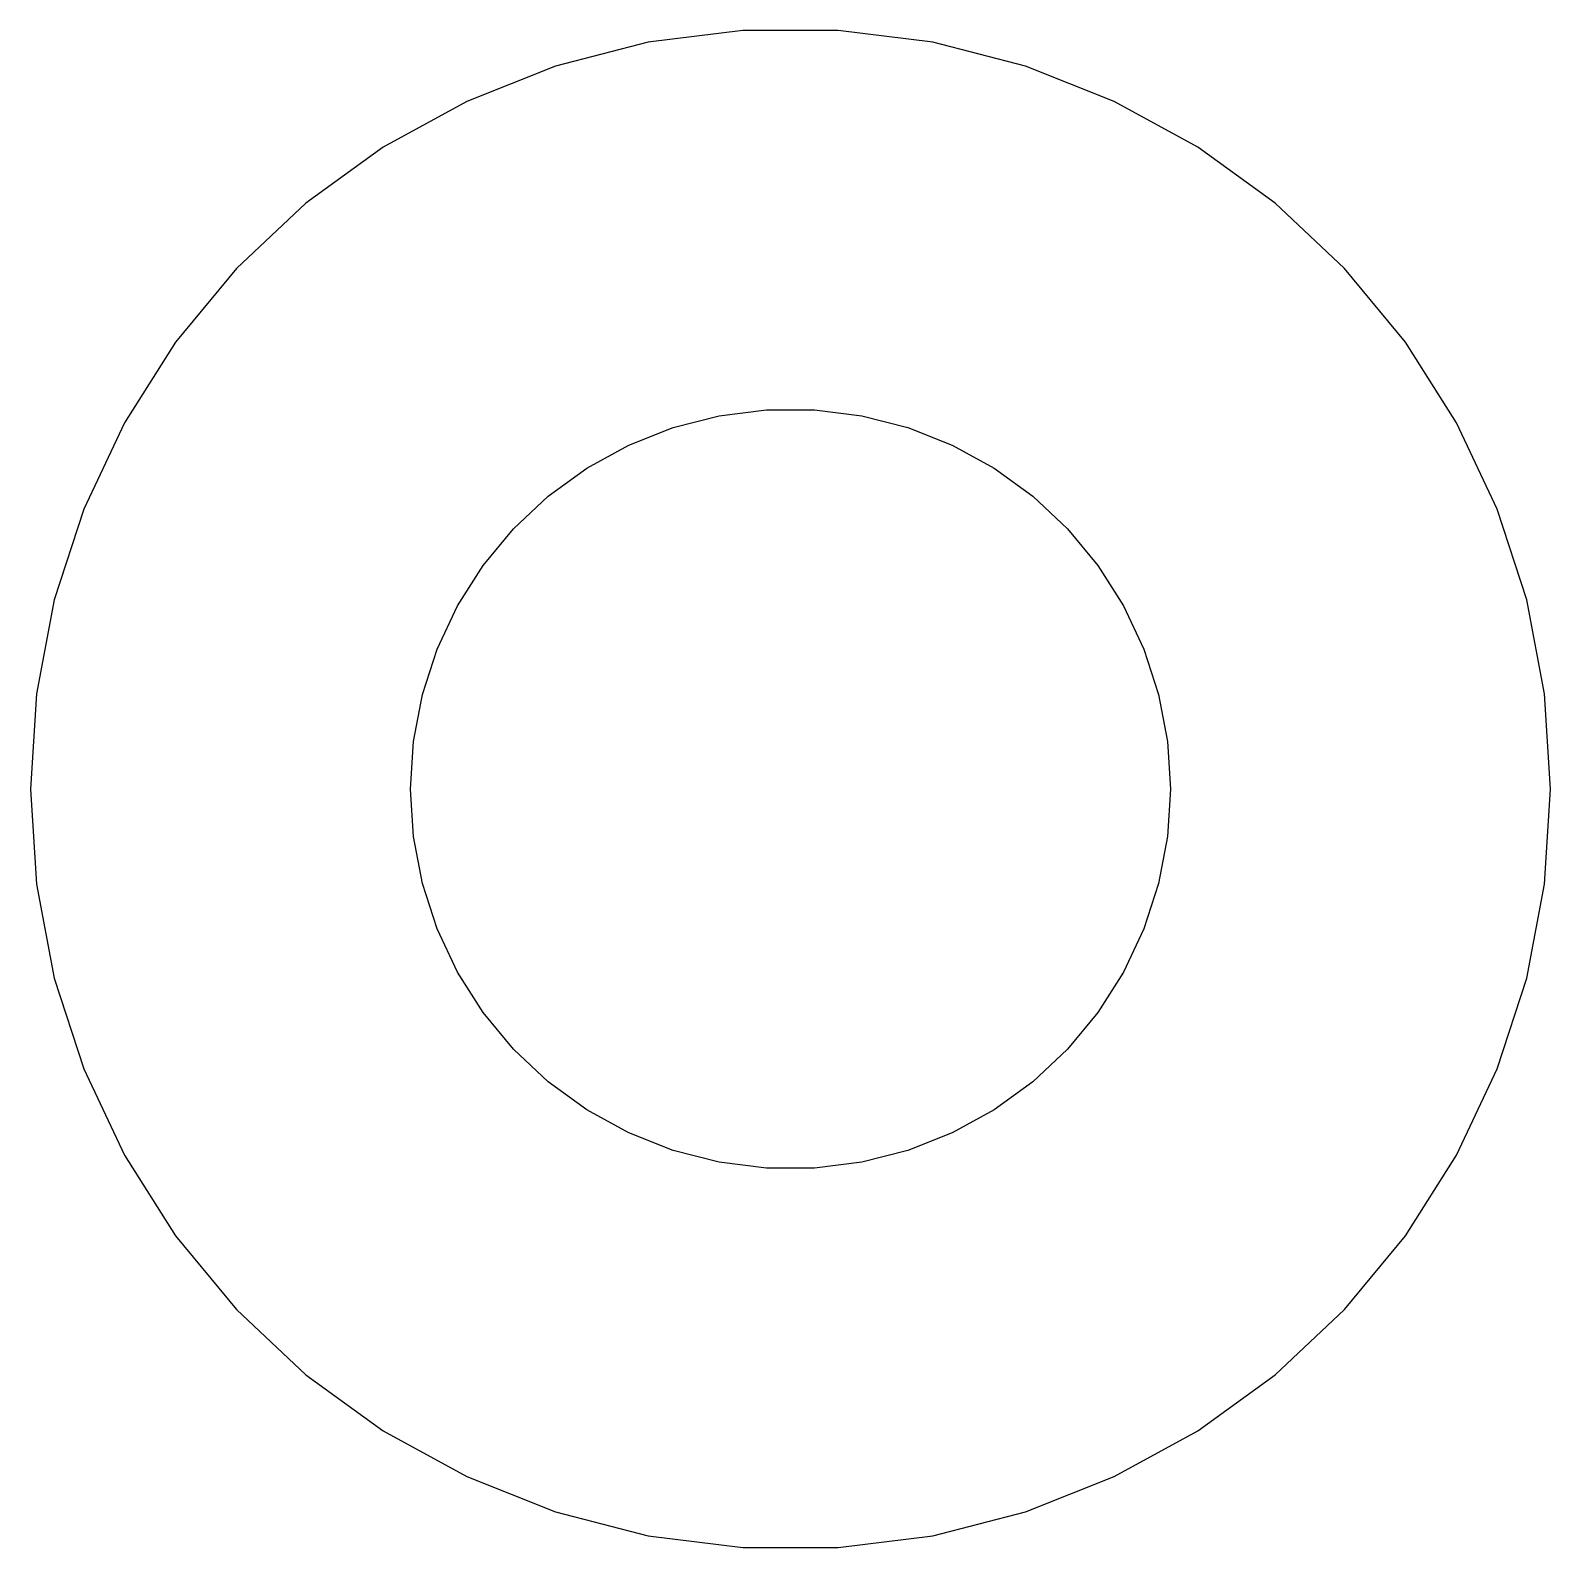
# Model space of a CAD drawing. Header units: metres. Extents: x -3 to 3, y 107 to 223.
# Drawn here: x -3 to 3, y 107.01 to 112.99 of the extents above.
import ezdxf

# ---------------------------------------------------------------- set-up
doc = ezdxf.new("R2010")
doc.units = ezdxf.units.M

msp = doc.modelspace()

# ---------------------------------------------------------------- linework, layer by layer
for p, q in [((-0.18837, 112.994), (-0.562134, 112.947)), ((0.18837, 112.994), (-0.18837, 112.994)), ((0.562134, 112.947), (0.18837, 112.994)), ((-0.562134, 112.947), (-0.927048, 112.853)), ((0.927048, 112.853), (0.562134, 112.947)), ((-0.927048, 112.853), (-1.27733, 112.714)), ((1.27733, 112.714), (0.927048, 112.853)), ((-1.27733, 112.714), (-1.60747, 112.533)), ((1.60747, 112.533), (1.27733, 112.714)), ((-1.60747, 112.533), (-1.91226, 112.312)), ((1.91226, 112.312), (1.60747, 112.533)), ((-1.91226, 112.312), (-2.1869, 112.054)), ((2.1869, 112.054), (1.91226, 112.312)), ((-2.1869, 112.054), (-2.42705, 111.763)), ((2.42705, 111.763), (2.1869, 112.054)), ((-2.42705, 111.763), (-2.62891, 111.445)), ((2.62891, 111.445), (2.42705, 111.763)), ((-0.281067, 111.473), (-0.094177, 111.497)), ((-0.094177, 111.497), (0.094177, 111.497)), ((0.094177, 111.497), (0.281067, 111.473)), ((-2.62891, 111.445), (-2.78932, 111.104)), ((-0.638657, 111.357), (-0.463516, 111.427)), ((-0.463516, 111.427), (-0.281067, 111.473)), ((0.281067, 111.473), (0.463516, 111.427)), ((0.463516, 111.427), (0.638657, 111.357)), ((2.78932, 111.104), (2.62891, 111.445)), ((-0.803726, 111.266), (-0.638657, 111.357)), ((0.638657, 111.357), (0.803726, 111.266)), ((-0.956131, 111.156), (-0.803726, 111.266)), ((0.803726, 111.266), (0.956131, 111.156)), ((-1.09344, 111.027), (-0.956131, 111.156)), ((0.956131, 111.156), (1.09344, 111.027)), ((-2.78932, 111.104), (-2.90575, 110.746)), ((2.90575, 110.746), (2.78932, 111.104)), ((-1.21352, 110.882), (-1.09344, 111.027)), ((1.09344, 111.027), (1.21352, 110.882)), ((-1.31445, 110.723), (-1.21352, 110.882)), ((1.21352, 110.882), (1.31445, 110.723)), ((-2.90575, 110.746), (-2.97633, 110.376)), ((-1.39465, 110.552), (-1.31445, 110.723)), ((1.31445, 110.723), (1.39465, 110.552)), ((2.97633, 110.376), (2.90575, 110.746)), ((-1.45287, 110.373), (-1.39465, 110.552)), ((1.39465, 110.552), (1.45287, 110.373)), ((-2.97633, 110.376), (-3, 110)), ((-1.48816, 110.188), (-1.45287, 110.373)), ((1.45287, 110.373), (1.48816, 110.188)), ((3, 110), (2.97633, 110.376)), ((-1.5, 110), (-1.48816, 110.188)), ((1.48816, 110.188), (1.5, 110)), ((-3, 110), (-2.97633, 109.624)), ((-1.48816, 109.812), (-1.5, 110)), ((1.5, 110), (1.48816, 109.812)), ((2.97633, 109.624), (3, 110)), ((-1.45287, 109.627), (-1.48816, 109.812)), ((1.48816, 109.812), (1.45287, 109.627)), ((-2.97633, 109.624), (-2.90575, 109.254)), ((-1.39465, 109.448), (-1.45287, 109.627)), ((1.45287, 109.627), (1.39465, 109.448)), ((2.90575, 109.254), (2.97633, 109.624)), ((-1.31445, 109.277), (-1.39465, 109.448)), ((1.39465, 109.448), (1.31445, 109.277)), ((-1.21352, 109.118), (-1.31445, 109.277)), ((1.31445, 109.277), (1.21352, 109.118)), ((-2.90575, 109.254), (-2.78932, 108.896)), ((2.78932, 108.896), (2.90575, 109.254)), ((-1.09344, 108.973), (-1.21352, 109.118)), ((1.21352, 109.118), (1.09344, 108.973)), ((-0.956131, 108.844), (-1.09344, 108.973)), ((1.09344, 108.973), (0.956131, 108.844)), ((-2.78932, 108.896), (-2.62891, 108.555)), ((-0.803726, 108.734), (-0.956131, 108.844)), ((0.956131, 108.844), (0.803726, 108.734)), ((2.62891, 108.555), (2.78932, 108.896)), ((-0.638657, 108.643), (-0.803726, 108.734)), ((0.803726, 108.734), (0.638657, 108.643)), ((-0.463516, 108.573), (-0.638657, 108.643)), ((0.638657, 108.643), (0.463516, 108.573)), ((-2.62891, 108.555), (-2.42705, 108.237)), ((-0.281067, 108.527), (-0.463516, 108.573)), ((0.463516, 108.573), (0.281067, 108.527)), ((2.42705, 108.237), (2.62891, 108.555)), ((-0.094177, 108.503), (-0.281067, 108.527)), ((0.094177, 108.503), (-0.094177, 108.503)), ((0.281067, 108.527), (0.094177, 108.503)), ((-2.42705, 108.237), (-2.1869, 107.946)), ((2.1869, 107.946), (2.42705, 108.237)), ((-2.1869, 107.946), (-1.91226, 107.688)), ((1.91226, 107.688), (2.1869, 107.946)), ((-1.91226, 107.688), (-1.60747, 107.467)), ((1.60747, 107.467), (1.91226, 107.688)), ((-1.60747, 107.467), (-1.27733, 107.286)), ((1.27733, 107.286), (1.60747, 107.467)), ((-1.27733, 107.286), (-0.927048, 107.147)), ((0.927048, 107.147), (1.27733, 107.286)), ((-0.927048, 107.147), (-0.562134, 107.053)), ((0.562134, 107.053), (0.927048, 107.147)), ((-0.562134, 107.053), (-0.18837, 107.006)), ((0.18837, 107.006), (0.562134, 107.053)), ((-0.18837, 107.006), (0.18837, 107.006))]:
    msp.add_line(p, q)

doc.saveas('drawing.dxf')
